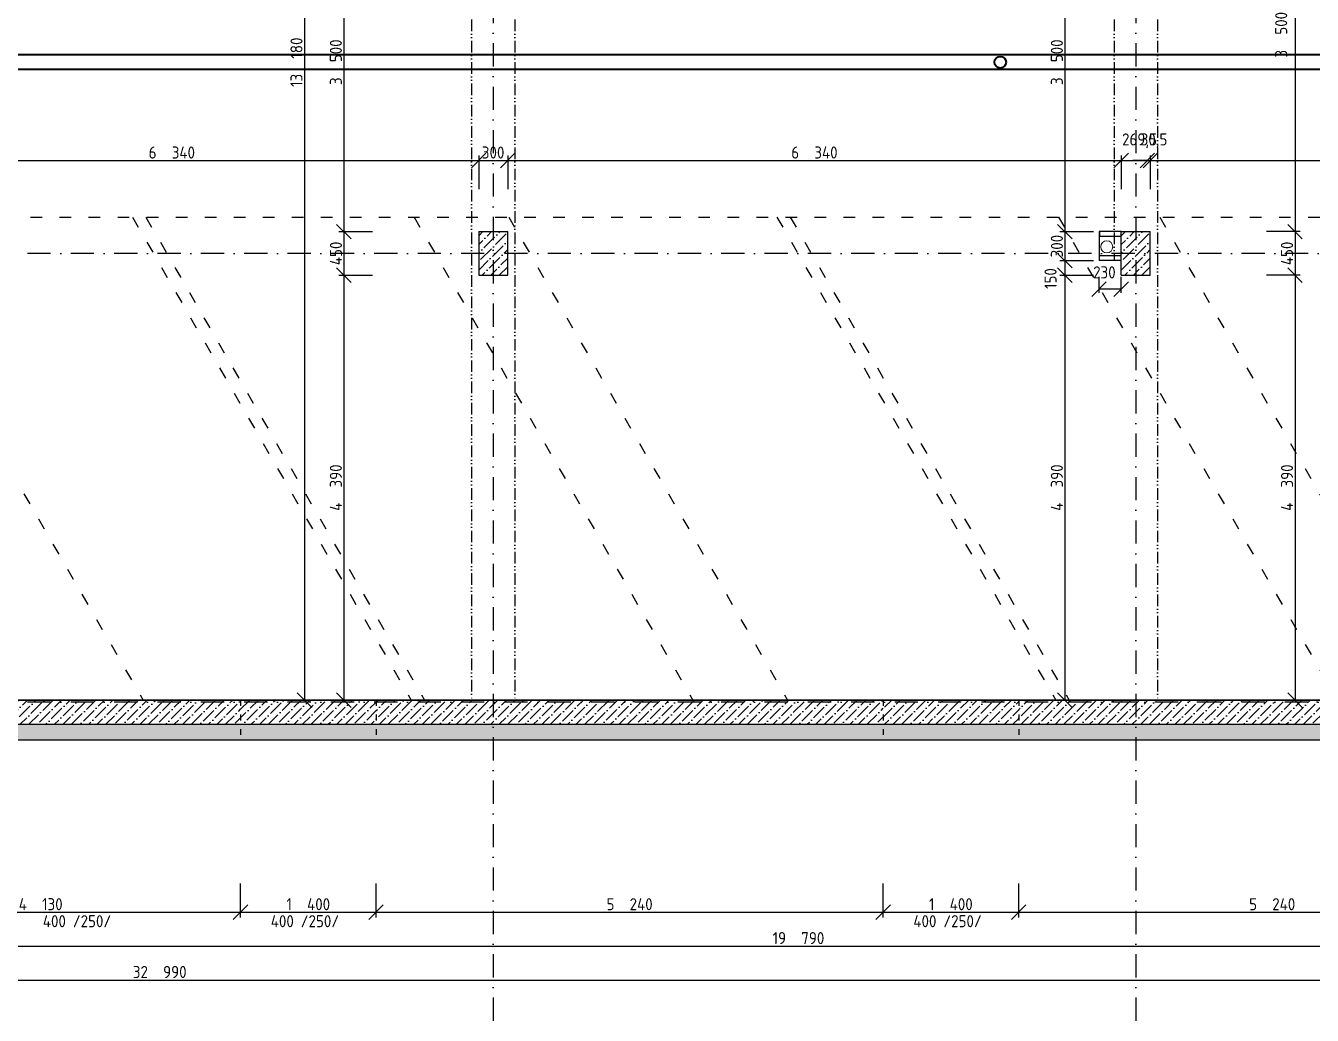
# Model space of a CAD drawing. Extents: x 4511820 to 5180432, y -1526536 to -944957.
# Drawn here: x 5124722 to 5138016, y -1389244 to -1379021 of the extents above; entities that cross this region are included whole.
import ezdxf

# ---------------------------------------------------------------- set-up
doc = ezdxf.new("R2010")
doc.units = 0
doc.header["$MEASUREMENT"] = 0
for name, pattern in [('ACAD_ISO03W100', [30, 12, -18]), ('ACAD_ISO12W100', [22, 12, -3, 0.5, -3, 0.5, -3]), ('BODKOCIARKOVANA_3', [5.6, 3, -1.3, 0, -1.3])]:
    doc.linetypes.add(name, pattern=pattern)
doc.layers.get('0').update_dxf_attribs({"linetype": 'CONTINUOUS'})
doc.layers.get('Defpoints').update_dxf_attribs({"color": 61, "linetype": 'CONTINUOUS'})
for name, color, linetype in [('KÓTY', 4, 'CONTINUOUS'), ('MÚRY', 1, 'CONTINUOUS'), ('osi', 253, 'CONTINUOUS'), ('Plochy', 41, 'CONTINUOUS'), ('POZEMOK', 7, 'CONTINUOUS'), ('TENKÁ', 7, 'CONTINUOUS'), ('ŠRAFY', 82, 'CONTINUOUS')]:
    doc.layers.add(name, color=color, linetype=linetype)
doc.layers.add('zz-kanal-daždová', color=136, linetype='CONTINUOUS', lineweight=40)
doc.layers.add('zz-kanal-splaskova', color=37, linetype='CONTINUOUS', lineweight=18)
doc.styles.add('STYLE1', font='isocp.shx')
doc.dimstyles.new('STANDARD-50', dxfattribs={"dimtxt": 125, "dimasz": 150, "dimexe": 10, "dimexo": 200, "dimgap": 20, "dimtad": 1, "dimdsep": 46, "dimlunit": 6, "dimtxsty": 'STYLE1', "dimblk1": 'OBLIQUE', "dimblk2": 'OBLIQUE', "dimsah": 1, "dimcen": 2.5, "dimse1": 1, "dimse2": 1, "dimadec": 0, "dimazin": 0, "dimtfac": 1, "dimtmove": 1, "dimatfit": 3, "dimldrblk": 'OBLIQUE', "dimfxl": 1, "dimtolj": 1, "dimtzin": 0, "dimarcsym": 0})
pattern_1 = [(45, (584112, 0), (33.1456304, 121.533978), [156.25, -31.25, 0, -31.25])]

# ---------------------------------------------------------------- blocks, each defined once
blk = doc.blocks.new('_OBLIQUE')
at = {"color": 0, "linetype": 'ByBlock'}
blk.add_line((-0.5, -0.5), (0.5, 0.5), dxfattribs=at)
blk = doc.blocks.new('*D13364')
at = {"layer": 'Defpoints', "color": 0}
for p in [(5109612, -1384692), (5142602, -1386132), (5142602, -1388880)]:
    blk.add_point(p, dxfattribs=at)
at = {"layer": 'KÓTY', "color": 0, "lineweight": -2}
blk.add_line((5109612, -1388880), (5142602, -1388880), dxfattribs=at)
at = {"layer": 'KÓTY', "color": 0, "linetype": 'ByBlock', "lineweight": -2, "xscale": 150, "yscale": 150, "zscale": 150, "rotation": 180}
blk.add_blockref('_OBLIQUE', (5109612, -1388880), dxfattribs=at)
at = {"layer": 'KÓTY', "color": 0, "linetype": 'ByBlock', "lineweight": -2, "xscale": 150, "yscale": 150, "zscale": 150}
blk.add_blockref('_OBLIQUE', (5142602, -1388880), dxfattribs=at)
at = {"layer": 'KÓTY', "color": 0, "insert": (5126107, -1388797), "char_height": 125, "attachment_point": 5, "style": 'STYLE1'}
blk.add_mtext('\\A1;32ﾠ990', dxfattribs=at)
blk = doc.blocks.new('*D13377')
at = {"layer": 'Defpoints', "color": 0}
for p in [(5122812, -1386238), (5142602, -1387923), (5142602, -1388530)]:
    blk.add_point(p, dxfattribs=at)
at = {"layer": 'KÓTY', "color": 0, "lineweight": -2}
blk.add_line((5122812, -1388530), (5142602, -1388530), dxfattribs=at)
at = {"layer": 'KÓTY', "color": 0, "linetype": 'ByBlock', "lineweight": -2, "xscale": 150, "yscale": 150, "zscale": 150, "rotation": 180}
blk.add_blockref('_OBLIQUE', (5122812, -1388530), dxfattribs=at)
at = {"layer": 'KÓTY', "color": 0, "linetype": 'ByBlock', "lineweight": -2, "xscale": 150, "yscale": 150, "zscale": 150}
blk.add_blockref('_OBLIQUE', (5142602, -1388530), dxfattribs=at)
at = {"layer": 'KÓTY', "color": 0, "insert": (5132707, -1388447), "char_height": 125, "attachment_point": 5, "style": 'STYLE1'}
blk.add_mtext('\\A1;19ﾠ790', dxfattribs=at)
blk = doc.blocks.new('*D14903')
at = {"layer": 'Defpoints', "color": 0}
for p in [(5122812, -1386398), (5126942, -1386398), (5126942, -1388180)]:
    blk.add_point(p, dxfattribs=at)
at = {"layer": 'KÓTY', "color": 0, "lineweight": -2}
blk.add_line((5122812, -1388180), (5126942, -1388180), dxfattribs=at)
at = {"layer": 'KÓTY', "color": 0, "linetype": 'ByBlock', "lineweight": -2, "xscale": 150, "yscale": 150, "zscale": 150, "rotation": 180}
blk.add_blockref('_OBLIQUE', (5122812, -1388180), dxfattribs=at)
at = {"layer": 'KÓTY', "color": 0, "linetype": 'ByBlock', "lineweight": -2, "xscale": 150, "yscale": 150, "zscale": 150}
blk.add_blockref('_OBLIQUE', (5126942, -1388180), dxfattribs=at)
at = {"layer": 'KÓTY', "color": 0, "insert": (5124877, -1388097), "char_height": 125, "attachment_point": 5, "style": 'STYLE1'}
blk.add_mtext('\\A1;4ﾠ130', dxfattribs=at)
blk = doc.blocks.new('*D14904')
at = {"layer": 'Defpoints', "color": 0}
for p in [(5126942, -1386398), (5128342, -1386398), (5128342, -1388180)]:
    blk.add_point(p, dxfattribs=at)
at = {"layer": 'KÓTY', "color": 0, "lineweight": -2}
blk.add_line((5126942, -1388180), (5128342, -1388180), dxfattribs=at)
at = {"layer": 'KÓTY', "color": 0, "linetype": 'ByBlock', "lineweight": -2, "xscale": 150, "yscale": 150, "zscale": 150, "rotation": 180}
blk.add_blockref('_OBLIQUE', (5126942, -1388180), dxfattribs=at)
at = {"layer": 'KÓTY', "color": 0, "linetype": 'ByBlock', "lineweight": -2, "xscale": 150, "yscale": 150, "zscale": 150}
blk.add_blockref('_OBLIQUE', (5128342, -1388180), dxfattribs=at)
at = {"layer": 'KÓTY', "color": 0, "insert": (5127642, -1388097), "char_height": 125, "attachment_point": 5, "style": 'STYLE1'}
blk.add_mtext('\\A1;1ﾠ400', dxfattribs=at)
blk = doc.blocks.new('*D14905')
at = {"layer": 'Defpoints', "color": 0}
for p in [(5128342, -1386398), (5133582, -1386398), (5133582, -1388180)]:
    blk.add_point(p, dxfattribs=at)
at = {"layer": 'KÓTY', "color": 0, "lineweight": -2}
blk.add_line((5128342, -1388180), (5133582, -1388180), dxfattribs=at)
at = {"layer": 'KÓTY', "color": 0, "linetype": 'ByBlock', "lineweight": -2, "xscale": 150, "yscale": 150, "zscale": 150, "rotation": 180}
blk.add_blockref('_OBLIQUE', (5128342, -1388180), dxfattribs=at)
at = {"layer": 'KÓTY', "color": 0, "linetype": 'ByBlock', "lineweight": -2, "xscale": 150, "yscale": 150, "zscale": 150}
blk.add_blockref('_OBLIQUE', (5133582, -1388180), dxfattribs=at)
at = {"layer": 'KÓTY', "color": 0, "insert": (5130962, -1388097), "char_height": 125, "attachment_point": 5, "style": 'STYLE1'}
blk.add_mtext('\\A1;5ﾠ240', dxfattribs=at)
blk = doc.blocks.new('*D14906')
at = {"layer": 'Defpoints', "color": 0}
for p in [(5133582, -1386398), (5134982, -1386398), (5134982, -1388180)]:
    blk.add_point(p, dxfattribs=at)
at = {"layer": 'KÓTY', "color": 0, "lineweight": -2}
blk.add_line((5133582, -1388180), (5134982, -1388180), dxfattribs=at)
at = {"layer": 'KÓTY', "color": 0, "linetype": 'ByBlock', "lineweight": -2, "xscale": 150, "yscale": 150, "zscale": 150, "rotation": 180}
blk.add_blockref('_OBLIQUE', (5133582, -1388180), dxfattribs=at)
at = {"layer": 'KÓTY', "color": 0, "linetype": 'ByBlock', "lineweight": -2, "xscale": 150, "yscale": 150, "zscale": 150}
blk.add_blockref('_OBLIQUE', (5134982, -1388180), dxfattribs=at)
at = {"layer": 'KÓTY', "color": 0, "insert": (5134282, -1388097), "char_height": 125, "attachment_point": 5, "style": 'STYLE1'}
blk.add_mtext('\\A1;1ﾠ400', dxfattribs=at)
blk = doc.blocks.new('*D14907')
at = {"layer": 'Defpoints', "color": 0}
for p in [(5134982, -1386398), (5140222, -1386398), (5140222, -1388180)]:
    blk.add_point(p, dxfattribs=at)
at = {"layer": 'KÓTY', "color": 0, "lineweight": -2}
blk.add_line((5134982, -1388180), (5140222, -1388180), dxfattribs=at)
at = {"layer": 'KÓTY', "color": 0, "linetype": 'ByBlock', "lineweight": -2, "xscale": 150, "yscale": 150, "zscale": 150, "rotation": 180}
blk.add_blockref('_OBLIQUE', (5134982, -1388180), dxfattribs=at)
at = {"layer": 'KÓTY', "color": 0, "linetype": 'ByBlock', "lineweight": -2, "xscale": 150, "yscale": 150, "zscale": 150}
blk.add_blockref('_OBLIQUE', (5140222, -1388180), dxfattribs=at)
at = {"layer": 'KÓTY', "color": 0, "insert": (5137602, -1388097), "char_height": 125, "attachment_point": 5, "style": 'STYLE1'}
blk.add_mtext('\\A1;5ﾠ240', dxfattribs=at)
blk = doc.blocks.new('*D21332')
at = {"layer": 'Defpoints', "color": 0}
for p in [(5129402, -1380414), (5123062, -1381148), (5129402, -1381148)]:
    blk.add_point(p, dxfattribs=at)
at = {"layer": 'KÓTY', "color": 0, "lineweight": -2}
blk.add_line((5123062, -1380414), (5129402, -1380414), dxfattribs=at)
at = {"layer": 'KÓTY', "color": 0, "linetype": 'ByBlock', "lineweight": -2, "xscale": 150, "yscale": 150, "zscale": 150, "rotation": 180}
blk.add_blockref('_OBLIQUE', (5123062, -1380414), dxfattribs=at)
at = {"layer": 'KÓTY', "color": 0, "linetype": 'ByBlock', "lineweight": -2, "xscale": 150, "yscale": 150, "zscale": 150}
blk.add_blockref('_OBLIQUE', (5129402, -1380414), dxfattribs=at)
at = {"layer": 'KÓTY', "color": 0, "insert": (5126232, -1380331), "char_height": 125, "attachment_point": 5, "style": 'STYLE1'}
blk.add_mtext('\\A1;6ﾠ340', dxfattribs=at)
blk = doc.blocks.new('*D21333')
at = {"layer": 'Defpoints', "color": 0}
for p in [(5129702, -1380414), (5129402, -1381148), (5129702, -1381148)]:
    blk.add_point(p, dxfattribs=at)
at = {"layer": 'KÓTY', "color": 0, "lineweight": -2}
blk.add_line((5129402, -1380414), (5129702, -1380414), dxfattribs=at)
at = {"layer": 'KÓTY', "color": 0, "linetype": 'ByBlock', "lineweight": -2, "xscale": 150, "yscale": 150, "zscale": 150, "rotation": 180}
blk.add_blockref('_OBLIQUE', (5129402, -1380414), dxfattribs=at)
at = {"layer": 'KÓTY', "color": 0, "linetype": 'ByBlock', "lineweight": -2, "xscale": 150, "yscale": 150, "zscale": 150}
blk.add_blockref('_OBLIQUE', (5129702, -1380414), dxfattribs=at)
at = {"layer": 'KÓTY', "color": 0, "insert": (5129552, -1380331), "char_height": 125, "attachment_point": 5, "style": 'STYLE1'}
blk.add_mtext('\\A1;300', dxfattribs=at)
blk = doc.blocks.new('*D21334')
at = {"layer": 'Defpoints', "color": 0}
for p in [(5136042, -1380414), (5129702, -1381148), (5136042, -1381148)]:
    blk.add_point(p, dxfattribs=at)
at = {"layer": 'KÓTY', "color": 0, "lineweight": -2}
blk.add_line((5129702, -1380414), (5136042, -1380414), dxfattribs=at)
at = {"layer": 'KÓTY', "color": 0, "linetype": 'ByBlock', "lineweight": -2, "xscale": 150, "yscale": 150, "zscale": 150, "rotation": 180}
blk.add_blockref('_OBLIQUE', (5129702, -1380414), dxfattribs=at)
at = {"layer": 'KÓTY', "color": 0, "linetype": 'ByBlock', "lineweight": -2, "xscale": 150, "yscale": 150, "zscale": 150}
blk.add_blockref('_OBLIQUE', (5136042, -1380414), dxfattribs=at)
at = {"layer": 'KÓTY', "color": 0, "insert": (5132872, -1380331), "char_height": 125, "attachment_point": 5, "style": 'STYLE1'}
blk.add_mtext('\\A1;6ﾠ340', dxfattribs=at)
blk = doc.blocks.new('*D21335')
at = {"layer": 'Defpoints', "color": 0}
for p in [(5136312, -1380414), (5136042, -1381148), (5136312, -1381148)]:
    blk.add_point(p, dxfattribs=at)
at = {"layer": 'KÓTY', "color": 0, "lineweight": -2}
blk.add_line((5136042, -1380414), (5136312, -1380414), dxfattribs=at)
at = {"layer": 'KÓTY', "color": 0, "linetype": 'ByBlock', "lineweight": -2, "xscale": 150, "yscale": 150, "zscale": 150, "rotation": 180}
blk.add_blockref('_OBLIQUE', (5136042, -1380414), dxfattribs=at)
at = {"layer": 'KÓTY', "color": 0, "linetype": 'ByBlock', "lineweight": -2, "xscale": 150, "yscale": 150, "zscale": 150}
blk.add_blockref('_OBLIQUE', (5136312, -1380414), dxfattribs=at)
at = {"layer": 'KÓTY', "color": 0, "insert": (5136231, -1380210), "char_height": 125, "attachment_point": 5, "style": 'STYLE1'}
blk.add_mtext('\\A1;269,5', dxfattribs=at)
blk = doc.blocks.new('*D21336')
at = {"layer": 'Defpoints', "color": 0}
for p in [(5136342, -1380414), (5136312, -1381148), (5136342, -1381148)]:
    blk.add_point(p, dxfattribs=at)
at = {"layer": 'KÓTY', "color": 0, "lineweight": -2}
for p, q in [((5136312, -1380414), (5136162, -1380414)), ((5136312, -1380414), (5136342, -1380414)), ((5136342, -1380414), (5136492, -1380414))]:
    blk.add_line(p, q, dxfattribs=at)
at = {"layer": 'KÓTY', "color": 0, "linetype": 'ByBlock', "lineweight": -2, "xscale": 150, "yscale": 150, "zscale": 150}
blk.add_blockref('_OBLIQUE', (5136312, -1380414), dxfattribs=at)
at = {"layer": 'KÓTY', "color": 0, "linetype": 'ByBlock', "lineweight": -2, "xscale": 150, "yscale": 150, "zscale": 150, "rotation": 180}
blk.add_blockref('_OBLIQUE', (5136342, -1380414), dxfattribs=at)
at = {"layer": 'KÓTY', "color": 0, "insert": (5136381, -1380210), "char_height": 125, "attachment_point": 5, "style": 'STYLE1'}
blk.add_mtext('\\A1;30,5', dxfattribs=at)
blk = doc.blocks.new('*D21337')
at = {"layer": 'Defpoints', "color": 0}
for p in [(5142682, -1380414), (5136342, -1381148), (5142682, -1381298)]:
    blk.add_point(p, dxfattribs=at)
at = {"layer": 'KÓTY', "color": 0, "lineweight": -2}
blk.add_line((5136342, -1380414), (5142682, -1380414), dxfattribs=at)
at = {"layer": 'KÓTY', "color": 0, "linetype": 'ByBlock', "lineweight": -2, "xscale": 150, "yscale": 150, "zscale": 150, "rotation": 180}
blk.add_blockref('_OBLIQUE', (5136342, -1380414), dxfattribs=at)
at = {"layer": 'KÓTY', "color": 0, "linetype": 'ByBlock', "lineweight": -2, "xscale": 150, "yscale": 150, "zscale": 150}
blk.add_blockref('_OBLIQUE', (5142682, -1380414), dxfattribs=at)
at = {"layer": 'KÓTY', "color": 0, "insert": (5139512, -1380331), "char_height": 125, "attachment_point": 5, "style": 'STYLE1'}
blk.add_mtext('\\A1;6ﾠ340', dxfattribs=at)
blk = doc.blocks.new('*D21476')
at = {"layer": 'Defpoints', "color": 0}
for p in [(5136342, -1377648), (5136342, -1381148), (5137838, -1381148)]:
    blk.add_point(p, dxfattribs=at)
at = {"layer": 'KÓTY', "color": 0, "lineweight": -2}
blk.add_line((5137838, -1377648), (5137838, -1381148), dxfattribs=at)
at = {"layer": 'KÓTY', "color": 0, "linetype": 'ByBlock', "lineweight": -2, "xscale": 150, "yscale": 150, "zscale": 150}
for p, rotation in [((5137838, -1377648), 90), ((5137838, -1381148), 270)]:
    blk.add_blockref('_OBLIQUE', p, dxfattribs=dict(at, rotation=rotation))
at = {"layer": 'KÓTY', "color": 0, "insert": (5137695, -1379114), "char_height": 125, "attachment_point": 5, "rotation": 90, "style": 'STYLE1'}
blk.add_mtext('\\A1;3ﾠ500', dxfattribs=at)
blk = doc.blocks.new('*D21477')
at = {"layer": 'Defpoints', "color": 0}
for p in [(5136342, -1381148), (5136342, -1381598), (5137838, -1381598)]:
    blk.add_point(p, dxfattribs=at)
at = {"layer": 'KÓTY', "color": 0, "lineweight": -2}
blk.add_line((5137838, -1381148), (5137838, -1381598), dxfattribs=at)
at = {"layer": 'KÓTY', "color": 0, "linetype": 'ByBlock', "lineweight": -2, "xscale": 150, "yscale": 150, "zscale": 150}
for p, rotation in [((5137838, -1381148), 90), ((5137838, -1381598), 270)]:
    blk.add_blockref('_OBLIQUE', p, dxfattribs=dict(at, rotation=rotation))
at = {"layer": 'KÓTY', "color": 0, "insert": (5137755, -1381373), "char_height": 125, "attachment_point": 5, "rotation": 90, "style": 'STYLE1'}
blk.add_mtext('\\A1;450', dxfattribs=at)
blk = doc.blocks.new('*D21478')
at = {"layer": 'Defpoints', "color": 0}
for p in [(5136342, -1381598), (5136342, -1385988), (5137838, -1385988)]:
    blk.add_point(p, dxfattribs=at)
at = {"layer": 'KÓTY', "color": 0, "lineweight": -2}
blk.add_line((5137838, -1381598), (5137838, -1385988), dxfattribs=at)
at = {"layer": 'KÓTY', "color": 0, "linetype": 'ByBlock', "lineweight": -2, "xscale": 150, "yscale": 150, "zscale": 150}
for p, rotation in [((5137838, -1381598), 90), ((5137838, -1385988), 270)]:
    blk.add_blockref('_OBLIQUE', p, dxfattribs=dict(at, rotation=rotation))
at = {"layer": 'KÓTY', "color": 0, "insert": (5137755, -1383793), "char_height": 125, "attachment_point": 5, "rotation": 90, "style": 'STYLE1'}
blk.add_mtext('\\A1;4ﾠ390', dxfattribs=at)
blk = doc.blocks.new('*D21483')
at = {"layer": 'Defpoints', "color": 0}
for p in [(5129011, -1377648), (5128010, -1381148), (5129011, -1381148)]:
    blk.add_point(p, dxfattribs=at)
at = {"layer": 'KÓTY', "color": 0, "lineweight": -2}
blk.add_line((5128010, -1377648), (5128010, -1381148), dxfattribs=at)
at = {"layer": 'KÓTY', "color": 0, "linetype": 'ByBlock', "lineweight": -2, "xscale": 150, "yscale": 150, "zscale": 150}
for p, rotation in [((5128010, -1377648), 90), ((5128010, -1381148), 270)]:
    blk.add_blockref('_OBLIQUE', p, dxfattribs=dict(at, rotation=rotation))
at = {"layer": 'KÓTY', "color": 0, "insert": (5127927, -1379398), "char_height": 125, "attachment_point": 5, "rotation": 90, "style": 'STYLE1'}
blk.add_mtext('\\A1;3ﾠ500', dxfattribs=at)
blk = doc.blocks.new('*D21484')
at = {"layer": 'Defpoints', "color": 0}
for p in [(5129011, -1381148), (5128010, -1381598), (5129011, -1381598)]:
    blk.add_point(p, dxfattribs=at)
at = {"layer": 'KÓTY', "color": 0, "lineweight": -2}
blk.add_line((5128010, -1381148), (5128010, -1381598), dxfattribs=at)
at = {"layer": 'KÓTY', "color": 0, "linetype": 'ByBlock', "lineweight": -2, "xscale": 150, "yscale": 150, "zscale": 150}
for p, rotation in [((5128010, -1381148), 90), ((5128010, -1381598), 270)]:
    blk.add_blockref('_OBLIQUE', p, dxfattribs=dict(at, rotation=rotation))
at = {"layer": 'KÓTY', "color": 0, "insert": (5127928, -1381373), "char_height": 125, "attachment_point": 5, "rotation": 90, "style": 'STYLE1'}
blk.add_mtext('\\A1;450', dxfattribs=at)
blk = doc.blocks.new('*D21485')
at = {"layer": 'Defpoints', "color": 0}
for p in [(5129402, -1381598), (5128010, -1385988), (5129402, -1385988)]:
    blk.add_point(p, dxfattribs=at)
at = {"layer": 'KÓTY', "color": 0, "lineweight": -2}
blk.add_line((5128010, -1381598), (5128010, -1385988), dxfattribs=at)
at = {"layer": 'KÓTY', "color": 0, "linetype": 'ByBlock', "lineweight": -2, "xscale": 150, "yscale": 150, "zscale": 150}
for p, rotation in [((5128010, -1381598), 90), ((5128010, -1385988), 270)]:
    blk.add_blockref('_OBLIQUE', p, dxfattribs=dict(at, rotation=rotation))
at = {"layer": 'KÓTY', "color": 0, "insert": (5127927, -1383793), "char_height": 125, "attachment_point": 5, "rotation": 90, "style": 'STYLE1'}
blk.add_mtext('\\A1;4ﾠ390', dxfattribs=at)
blk = doc.blocks.new('*D33754')
at = {"layer": 'Defpoints', "color": 0}
for p in [(5128010, -1372808), (5127603, -1385988), (5128010, -1385988)]:
    blk.add_point(p, dxfattribs=at)
at = {"layer": 'KÓTY', "color": 0, "lineweight": -2}
blk.add_line((5127603, -1372808), (5127603, -1385988), dxfattribs=at)
at = {"layer": 'KÓTY', "color": 0, "linetype": 'ByBlock', "lineweight": -2, "xscale": 150, "yscale": 150, "zscale": 150}
for p, rotation in [((5127603, -1372808), 90), ((5127603, -1385988), 270)]:
    blk.add_blockref('_OBLIQUE', p, dxfattribs=dict(at, rotation=rotation))
at = {"layer": 'KÓTY', "color": 0, "insert": (5127520, -1379398), "char_height": 125, "attachment_point": 5, "rotation": 90, "style": 'STYLE1'}
blk.add_mtext('\\A1;13ﾠ180', dxfattribs=at)
blk = doc.blocks.new('*D55256')
at = {"layer": 'Defpoints', "color": 0}
for p in [(5136460, -1377648), (5135459, -1381148), (5136460, -1381148)]:
    blk.add_point(p, dxfattribs=at)
at = {"layer": 'KÓTY', "color": 0, "lineweight": -2}
blk.add_line((5135459, -1377648), (5135459, -1381148), dxfattribs=at)
at = {"layer": 'KÓTY', "color": 0, "linetype": 'ByBlock', "lineweight": -2, "xscale": 150, "yscale": 150, "zscale": 150}
for p, rotation in [((5135459, -1377648), 90), ((5135459, -1381148), 270)]:
    blk.add_blockref('_OBLIQUE', p, dxfattribs=dict(at, rotation=rotation))
at = {"layer": 'KÓTY', "color": 0, "insert": (5135377, -1379398), "char_height": 125, "attachment_point": 5, "rotation": 90, "style": 'STYLE1'}
blk.add_mtext('\\A1;3ﾠ500', dxfattribs=at)
blk = doc.blocks.new('*D55258')
at = {"layer": 'Defpoints', "color": 0}
for p in [(5136852, -1381598), (5135459, -1385988), (5136852, -1385988)]:
    blk.add_point(p, dxfattribs=at)
at = {"layer": 'KÓTY', "color": 0, "lineweight": -2}
blk.add_line((5135459, -1381598), (5135459, -1385988), dxfattribs=at)
at = {"layer": 'KÓTY', "color": 0, "linetype": 'ByBlock', "lineweight": -2, "xscale": 150, "yscale": 150, "zscale": 150}
for p, rotation in [((5135459, -1381598), 90), ((5135459, -1385988), 270)]:
    blk.add_blockref('_OBLIQUE', p, dxfattribs=dict(at, rotation=rotation))
at = {"layer": 'KÓTY', "color": 0, "insert": (5135377, -1383793), "char_height": 125, "attachment_point": 5, "rotation": 90, "style": 'STYLE1'}
blk.add_mtext('\\A1;4ﾠ390', dxfattribs=at)
blk = doc.blocks.new('*D55275')
at = {"layer": 'Defpoints', "color": 0}
for p in [(5136042, -1381148), (5135459, -1381448), (5136042, -1381448)]:
    blk.add_point(p, dxfattribs=at)
at = {"layer": 'KÓTY', "color": 0, "lineweight": -2}
blk.add_line((5135459, -1381148), (5135459, -1381448), dxfattribs=at)
at = {"layer": 'KÓTY', "color": 0, "linetype": 'ByBlock', "lineweight": -2, "xscale": 150, "yscale": 150, "zscale": 150}
for p, rotation in [((5135459, -1381148), 90), ((5135459, -1381448), 270)]:
    blk.add_blockref('_OBLIQUE', p, dxfattribs=dict(at, rotation=rotation))
at = {"layer": 'KÓTY', "color": 0, "insert": (5135377, -1381298), "char_height": 125, "attachment_point": 5, "rotation": 90, "style": 'STYLE1'}
blk.add_mtext('\\A1;300', dxfattribs=at)
blk = doc.blocks.new('*D55276')
at = {"layer": 'Defpoints', "color": 0}
for p in [(5136042, -1381448), (5135459, -1381598), (5136042, -1381598)]:
    blk.add_point(p, dxfattribs=at)
at = {"layer": 'KÓTY', "color": 0, "lineweight": -2}
blk.add_line((5135459, -1381448), (5135459, -1381598), dxfattribs=at)
at = {"layer": 'KÓTY', "color": 0, "linetype": 'ByBlock', "lineweight": -2, "xscale": 150, "yscale": 150, "zscale": 150}
for p, rotation in [((5135459, -1381448), 90), ((5135459, -1381598), 270)]:
    blk.add_blockref('_OBLIQUE', p, dxfattribs=dict(at, rotation=rotation))
at = {"layer": 'KÓTY', "color": 0, "insert": (5135312, -1381633), "char_height": 125, "attachment_point": 5, "rotation": 90, "style": 'STYLE1'}
blk.add_mtext('\\A1;150', dxfattribs=at)
blk = doc.blocks.new('*D55279')
at = {"layer": 'Defpoints', "color": 0}
for p in [(5135812, -1381448), (5136042, -1381448), (5135812, -1381743)]:
    blk.add_point(p, dxfattribs=at)
at = {"layer": 'KÓTY', "color": 0, "lineweight": -2}
blk.add_line((5136042, -1381743), (5135812, -1381743), dxfattribs=at)
at = {"layer": 'KÓTY', "color": 0, "linetype": 'ByBlock', "lineweight": -2, "xscale": 150, "yscale": 150, "zscale": 150, "rotation": 180}
blk.add_blockref('_OBLIQUE', (5135812, -1381743), dxfattribs=at)
at = {"layer": 'KÓTY', "color": 0, "linetype": 'ByBlock', "lineweight": -2, "xscale": 150, "yscale": 150, "zscale": 150}
blk.add_blockref('_OBLIQUE', (5136042, -1381743), dxfattribs=at)
at = {"layer": 'KÓTY', "color": 0, "insert": (5135868, -1381569), "char_height": 125, "attachment_point": 5, "style": 'STYLE1'}
blk.add_mtext('\\A1;230', dxfattribs=at)

msp = doc.modelspace()

# ---------------------------------------------------------------- hatches: boundary and pattern name
at = {"layer": 'TENKÁ'}
h = msp.add_hatch(color=256, dxfattribs=at)
h.dxf.hatch_style = 1
h.paths.add_polyline_path([(5135812.5, -1381198.048), (5135817.5, -1381198.048), (5135817.5, -1381153.048), (5135862.5, -1381153.048), (5135862.5, -1381148.048), (5135812.5, -1381148.048)])
h = msp.add_hatch(color=256, dxfattribs=at)
h.dxf.hatch_style = 1
h.paths.add_polyline_path([(5135812.5, -1381398.048), (5135817.5, -1381398.048), (5135817.5, -1381443.048), (5135862.5, -1381443.048), (5135862.5, -1381448.048), (5135812.5, -1381448.048)])
at = {"layer": 'ŠRAFY', "ltscale": 0.25}
h = msp.add_hatch(dxfattribs=at)
h.set_pattern_fill('ANSI36', color=256, scale=500)
h.set_pattern_definition([(45, (604282, -255999.5), (33.1456304, 121.533978), [156.25, -31.25, 0, -31.25])])
h.paths.add_polyline_path([(5129702.5, -1381518.048), (5129702.5, -1381378.048), (5129702.5, -1381298.048), (5129702.5, -1381148.048), (5129402.5, -1381148.048), (5129402.5, -1381298.048), (5129402.5, -1381598.048), (5129702.5, -1381598.048)])
h = msp.add_hatch(dxfattribs=at)
h.set_pattern_fill('ANSI36', color=256, scale=500)
h.set_pattern_definition([(45, (610922, -255999.5), (33.1456304, 121.533978), [156.25, -31.25, 0, -31.25])])
h.paths.add_polyline_path([(5136342.5, -1381518.048), (5136342.5, -1381378.048), (5136342.5, -1381298.048), (5136342.5, -1381148.048), (5136042.5, -1381148.048), (5136042.5, -1381298.048), (5136042.5, -1381598.048), (5136342.5, -1381598.048)])
at = {"layer": 'ŠRAFY'}
h = msp.add_hatch(dxfattribs=at)
h.set_pattern_fill('ANSI36', color=256, scale=500)
h.set_pattern_definition(pattern_1)
h.paths.add_polyline_path([(5126942.5, -1386238.048), (5126942.5, -1385988.048), (5122812.5, -1385988.048), (5122812.5, -1386238.048)])
h = msp.add_hatch(dxfattribs=at)
h.set_pattern_fill('ANSI36', color=256, scale=500)
h.set_pattern_definition(pattern_1)
h.paths.add_polyline_path([(5128342.5, -1386238.048), (5128342.5, -1385988.048), (5126942.5, -1385988.048), (5126942.5, -1386238.048), (5128342.5, -1386238.048)])
h = msp.add_hatch(dxfattribs=at)
h.set_pattern_fill('ANSI36', color=256, scale=500)
h.set_pattern_definition(pattern_1)
h.paths.add_polyline_path([(5133582.5, -1386238.048), (5133582.5, -1385988.048), (5128342.5, -1385988.048), (5128342.5, -1386238.048), (5133582.5, -1386238.048)])
h = msp.add_hatch(dxfattribs=at)
h.set_pattern_fill('ANSI36', color=256, scale=500)
h.set_pattern_definition([(45, (586502, 0), (33.1456304, 121.533978), [156.25, -31.25, 0, -31.25])])
h.paths.add_polyline_path([(5134982.5, -1385988.048), (5133582.5, -1385988.048), (5133582.5, -1386238.048), (5134982.5, -1386238.048)])
h = msp.add_hatch(dxfattribs=at)
h.set_pattern_fill('ANSI36', color=256, scale=500)
h.set_pattern_definition(pattern_1)
h.paths.add_polyline_path([(5140222.5, -1386238.048), (5140222.5, -1385988.048), (5134982.5, -1385988.048), (5134982.5, -1386238.048)])
h = msp.add_hatch(dxfattribs=at)
h.set_pattern_fill('HEX', color=256, scale=200)
h.set_pattern_definition([(0, (9e-09, -175781), (0, 43.3012702), [25, -50]), (120, (9e-09, -175781), (-37.5, -21.6506351), [25, -50]), (60, (25, -175781), (-37.5, 21.6506351), [25, -50])])
h.paths.add_polyline_path([(5142442.5, -1386398.048), (5142442.5, -1386903.048), (5142602.5, -1386903.048), (5142602.5, -1386853.048), (5142602.5, -1386238.048), (5122812.5, -1386238.048), (5122812.5, -1386398.048), (5140222.5, -1386398.048), (5141622.5, -1386398.048)])

# ---------------------------------------------------------------- linework, layer by layer
at = {"layer": 'KÓTY', "ltscale": 25}
for p, q in [((5129402.5, -1380360.097), (5129402.5, -1380710.097)), ((5129702.5, -1380360.097), (5129702.5, -1380710.097)), ((5136042.5, -1380360.097), (5136042.5, -1380710.097)), ((5136342.5, -1380360.097), (5136342.5, -1380710.097)), ((5127956.597, -1381148.048), (5128306.597, -1381148.048)), ((5135406.097, -1381148.048), (5135756.097, -1381148.048)), ((5135406.097, -1381448.048), (5135756.097, -1381448.048)), ((5127956.597, -1381598.048), (5128306.597, -1381598.048)), ((5135406.097, -1381598.048), (5135756.097, -1381598.048)), ((5126942.5, -1388233.406), (5126942.5, -1387883.406)), ((5128342.5, -1388233.406), (5128342.5, -1387883.406)), ((5133582.5, -1388233.406), (5133582.5, -1387883.406)), ((5134982.5, -1388233.406), (5134982.5, -1387883.406))]:
    msp.add_line(p, q, dxfattribs=at)
at = {"layer": 'KÓTY', "ltscale": 0.25}
for p, q in [((5137891.381, -1381148.048), (5137541.381, -1381148.048)), ((5137891.381, -1381598.048), (5137541.381, -1381598.048))]:
    msp.add_line(p, q, dxfattribs=at)
at = {"layer": 'KÓTY'}
for p, q in [((5135812.5, -1381779.421), (5135812.5, -1381616.798)), ((5136042.5, -1381779.421), (5136042.5, -1381616.798))]:
    msp.add_line(p, q, dxfattribs=at)
at = {"layer": 'MÚRY'}
for p, q in [((5129402.5, -1381148.048), (5129702.5, -1381148.048)), ((5129402.5, -1381148.048), (5129402.5, -1381598.048)), ((5129702.5, -1381598.048), (5129702.5, -1381148.048)), ((5136042.5, -1381148.048), (5136342.5, -1381148.048)), ((5136042.5, -1381598.048), (5136042.5, -1381148.048)), ((5136342.5, -1381598.048), (5136342.5, -1381148.048)), ((5129402.5, -1381598.048), (5129702.5, -1381598.048)), ((5136042.5, -1381598.048), (5136342.5, -1381598.048)), ((5111462.5, -1385988.048), (5145142.5, -1385988.048)), ((5111272.5, -1386398.048), (5142442.5, -1386398.048))]:
    msp.add_line(p, q, dxfattribs=at)
at = {"layer": 'osi', "linetype": 'BODKOCIARKOVANA_3', "ltscale": 80}
for p, q in [((5129552.5, -1371584.954), (5129552.5, -1401996.195)), ((5136192.5, -1371584.954), (5136192.5, -1401996.195)), ((5157242.5, -1381373.048), (5093572.5, -1381373.048)), ((5157242.5, -1386008.048), (5093572.5, -1386008.048))]:
    msp.add_line(p, q, dxfattribs=at)
at = {"layer": 'Plochy'}
msp.add_lwpolyline([(5151192.5, -1398948.048), (5147692.5, -1398948.048), (5147692.5, -1398698.048), (5147242.5, -1398698.048), (5147242.5, -1398948.048), (5142852.5, -1398948.048), (5142852.5, -1386233.048), (5145142.5, -1386233.048), (5145142.5, -1385988.048), (5111462.5, -1385988.048)], dxfattribs=at)
at = {"layer": 'POZEMOK', "linetype": 'ACAD_ISO03W100', "ltscale": 10}
for p, q in [((5110372.5, -1380998.048), (5141842.5, -1380998.048)), ((5123053.515, -1380998.048), (5125934.493, -1385988.048)), ((5125824.796, -1380998.048), (5128705.774, -1385988.048)), ((5125963.36, -1380998.048), (5128844.338, -1385988.048)), ((5128734.641, -1380998.048), (5131615.619, -1385988.048)), ((5129713.015, -1380998.048), (5132593.993, -1385988.048)), ((5132484.296, -1380998.048), (5135365.274, -1385988.048)), ((5132622.86, -1380998.048), (5135503.838, -1385988.048)), ((5135394.141, -1380998.048), (5138275.119, -1385988.048)), ((5136441.015, -1380998.048), (5139321.993, -1385988.048))]:
    msp.add_line(p, q, dxfattribs=at)
at = {"layer": 'TENKÁ', "linetype": 'ACAD_ISO12W100', "ltscale": 10}
for p, q in [((5129327.5, -1377198.048), (5129327.5, -1385988.048)), ((5129777.5, -1377198.048), (5129777.5, -1385988.048)), ((5135967.5, -1377198.048), (5135967.5, -1381448.048)), ((5136417.5, -1377198.048), (5136417.5, -1385988.048))]:
    msp.add_line(p, q, dxfattribs=at)
at = {"layer": 'TENKÁ'}
for p, q in [((5135812.5, -1381148.048), (5135812.5, -1381448.048)), ((5136042.5, -1381148.048), (5135812.5, -1381148.048)), ((5136042.5, -1381198.048), (5135812.5, -1381198.048)), ((5135817.5, -1381153.048), (5135817.5, -1381198.048)), ((5135817.5, -1381448.048), (5135817.5, -1381198.048)), ((5136042.5, -1381398.048), (5135812.5, -1381398.048)), ((5136042.5, -1381448.048), (5135812.5, -1381448.048)), ((5135817.5, -1381443.048), (5135817.5, -1381398.048)), ((5122812.5, -1386238.048), (5142602.5, -1386238.048))]:
    msp.add_line(p, q, dxfattribs=at)
at = {"layer": 'TENKÁ', "linetype": 'ACAD_ISO03W100', "ltscale": 5}
for p, q in [((5126942.5, -1385988.048), (5126942.5, -1386398.048)), ((5128342.5, -1385988.048), (5128342.5, -1386398.048)), ((5133582.5, -1385988.048), (5133582.5, -1386398.048)), ((5134982.5, -1385988.048), (5134982.5, -1386398.048))]:
    msp.add_line(p, q, dxfattribs=at)
at = {"layer": 'zz-kanal-daždová'}
for p, q in [((5149112.5, -1379323.048), (5123112.5, -1379323.048)), ((5149112.5, -1379473.048), (5123112.5, -1379473.048))]:
    msp.add_line(p, q, dxfattribs=at)
msp.add_circle((5134792.5, -1379398.048), 60, dxfattribs=at)
at = {"layer": 'zz-kanal-splaskova'}
msp.add_circle((5135892.5, -1381305.548), 62.5, dxfattribs=at)

# ---------------------------------------------------------------- texts
at = {"layer": 'KÓTY', "char_height": 125, "attachment_point": 5, "style": 'STYLE1'}
for insert in [(5125252.5, -1388272.461), (5127607.545, -1388272.461), (5134247.545, -1388272.461)]:
    msp.add_mtext('\\A1;400 /250/', dxfattribs=dict(at, insert=insert))

# ---------------------------------------------------------------- dimensions: what is measured, and where the dimension line sits
at = {"layer": 'KÓTY'}
for base, p1, p2, picture, middle in [((5127603, -1385988.048), (5128010, -1372808.048), (5128010, -1385988.048), '*D33754', (5127520.457, -1379398.048)), ((5135459.5, -1381448.048), (5136042.5, -1381148.048), (5136042.5, -1381448.048), '*D55275', (5135377, -1381298.048))]:
    dim = msp.add_linear_dim(base=base, p1=p1, p2=p2, angle=90, dimstyle='STANDARD-50', override={"dimtxsty": 'STYLE1', "dimldrblk": 'OBLIQUE'}, dxfattribs=at)
    dim.commit()
    dim.dimension.update_dxf_attribs({"geometry": picture, "text_midpoint": middle})
for base, p1, p2, picture, middle in [((5128010, -1381148.048), (5129011, -1377648.048), (5129011, -1381148.048), '*D21483', (5127927.457, -1379398.048)), ((5135459.5, -1381148.048), (5136460.5, -1377648.048), (5136460.5, -1381148.048), '*D55256', (5135376.957, -1379398.048)), ((5128010, -1381598.048), (5129011, -1381148.048), (5129011, -1381598.048), '*D21484', (5127927.5, -1381373.048)), ((5137837.978, -1381598.048), (5136342.5, -1381148.048), (5136342.5, -1381598.048), '*D21477', (5137755.478, -1381373.048)), ((5128010, -1385988.048), (5129402.5, -1381598.048), (5129402.5, -1385988.048), '*D21485', (5127927.457, -1383793.048)), ((5135459.5, -1385988.048), (5136852, -1381598.048), (5136852, -1385988.048), '*D55258', (5135376.957, -1383793.048)), ((5137837.978, -1385988.048), (5136342.5, -1381598.048), (5136342.5, -1385988.048), '*D21478', (5137755.435, -1383793.048))]:
    dim = msp.add_linear_dim(base=base, p1=p1, p2=p2, angle=90, dimstyle='STANDARD-50', dxfattribs=at)
    dim.commit()
    dim.dimension.update_dxf_attribs({"geometry": picture, "text_midpoint": middle})
dim = msp.add_linear_dim(base=(5137837.978, -1381148.048), p1=(5136342.5, -1377648.048), p2=(5136342.5, -1381148.048), angle=90, dimstyle='STANDARD-50', dxfattribs=at)
dim.commit()
dim.dimension.update_dxf_attribs({"geometry": '*D21476', "text_midpoint": (5137777.5, -1379113.5), "dimtype": 160})
for base, p1, p2, picture, middle in [((5136312, -1380413.5), (5136042.5, -1381148.048), (5136312, -1381148.048), '*D21335', (5136230.803, -1380209.815)), ((5136342.5, -1380413.5), (5136312, -1381148.048), (5136342.5, -1381148.048), '*D21336', (5136380.813, -1380209.75)), ((5129402.5, -1380413.5), (5123062.5, -1381148.048), (5129402.5, -1381148.048), '*D21332', (5126232.5, -1380330.957)), ((5129702.5, -1380413.5), (5129402.5, -1381148.048), (5129702.5, -1381148.048), '*D21333', (5129552.5, -1380331)), ((5136042.5, -1380413.5), (5129702.5, -1381148.048), (5136042.5, -1381148.048), '*D21334', (5132872.5, -1380330.957)), ((5142682.5, -1380413.5), (5136342.5, -1381148.048), (5142682.5, -1381298.048), '*D21337', (5139512.5, -1380330.957)), ((5142602.5, -1388880.003), (5109612.5, -1384692.048), (5142602.5, -1386132.048), '*D13364', (5126107.5, -1388797.461)), ((5142602.5, -1388530.003), (5122812.5, -1386238.048), (5142602.5, -1387923.048), '*D13377', (5132707.5, -1388447.461)), ((5126942.5, -1388180.003), (5122812.5, -1386398.048), (5126942.5, -1386398.048), '*D14903', (5124877.5, -1388097.461)), ((5128342.5, -1388180.003), (5126942.5, -1386398.048), (5128342.5, -1386398.048), '*D14904', (5127642.5, -1388097.461)), ((5133582.5, -1388180.003), (5128342.5, -1386398.048), (5133582.5, -1386398.048), '*D14905', (5130962.5, -1388097.461)), ((5134982.5, -1388180.003), (5133582.5, -1386398.048), (5134982.5, -1386398.048), '*D14906', (5134282.5, -1388097.461)), ((5140222.5, -1388180.003), (5134982.5, -1386398.048), (5140222.5, -1386398.048), '*D14907', (5137602.5, -1388097.461))]:
    dim = msp.add_linear_dim(base=base, p1=p1, p2=p2, dimstyle='STANDARD-50', dxfattribs=at)
    dim.commit()
    dim.dimension.update_dxf_attribs({"geometry": picture, "text_midpoint": middle})
dim = msp.add_linear_dim(base=(5135459.5, -1381598.048), p1=(5136042.5, -1381448.048), p2=(5136042.5, -1381598.048), angle=90, dimstyle='STANDARD-50', override={"dimtxsty": 'STYLE1', "dimldrblk": 'OBLIQUE'}, dxfattribs=at)
dim.commit()
dim.dimension.update_dxf_attribs({"geometry": '*D55276', "text_midpoint": (5135394.463, -1381633.391), "dimtype": 160})
dim = msp.add_linear_dim(base=(5135812.5, -1381742.608), p1=(5136042.5, -1381448.048), p2=(5135812.5, -1381448.048), dimstyle='STANDARD-50', override={"dimtxsty": 'STYLE1', "dimldrblk": 'OBLIQUE'}, dxfattribs=at)
dim.commit()
dim.dimension.update_dxf_attribs({"geometry": '*D55279', "text_midpoint": (5135867.66, -1381651.797), "dimtype": 160})

doc.saveas('drawing.dxf')
